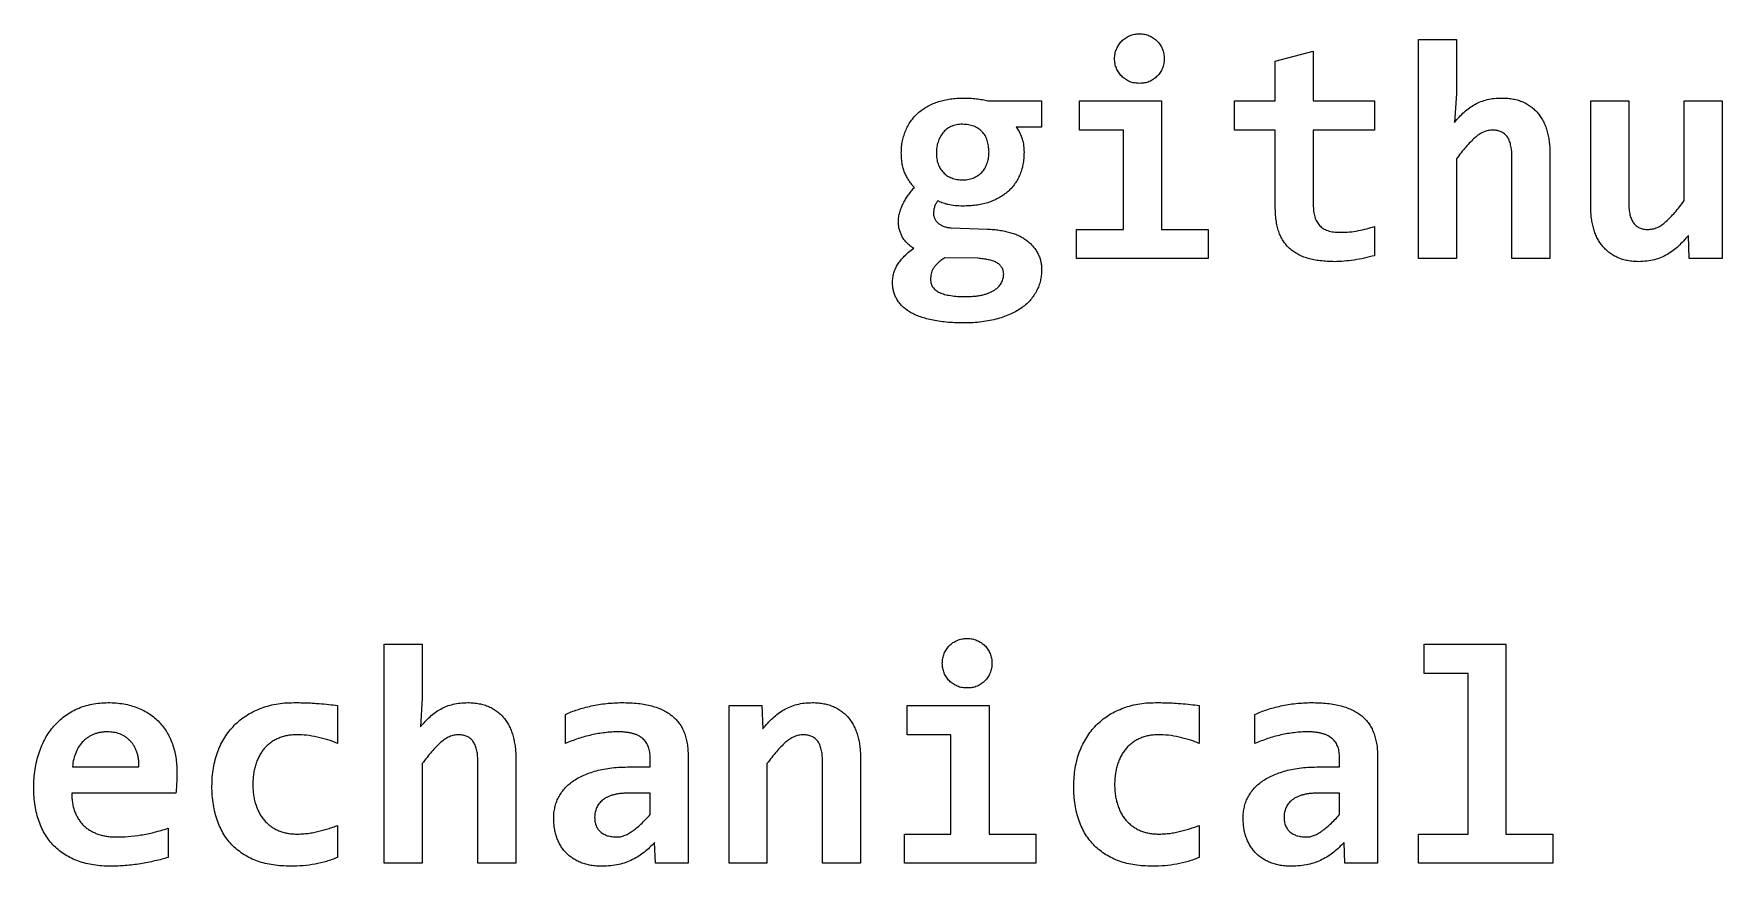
# Model space of a CAD drawing. Header units: inches. Extents: x -5.1 to 5.1, y -2.5 to 2.
# Drawn here: x -2.984 to -1.937, y -1.331 to -0.815 of the extents above; entities that cross this region are included whole.
import ezdxf

# ---------------------------------------------------------------- set-up
doc = ezdxf.new("R2010")
doc.units = ezdxf.units.IN
doc.header["$MEASUREMENT"] = 0

msp = doc.modelspace()

# ---------------------------------------------------------------- linework, layer by layer
at = {"color": 7, "linetype": 'Continuous', "lineweight": 25}
for p, q in [((-2.2138, -0.8316), (-2.1902, -0.8254)), ((-2.1902, -0.8254), (-2.1902, -0.8562)), ((-2.125, -0.954), (-2.125, -0.8182)), ((-2.125, -0.8182), (-2.1014, -0.8182)), ((-2.1014, -0.8182), (-2.1014, -0.8517)), ((-2.2138, -0.8562), (-2.2138, -0.8316)), ((-2.392, -0.8562), (-2.3587, -0.8562)), ((-2.3587, -0.8562), (-2.3587, -0.8725)), ((-2.3351, -0.8743), (-2.3351, -0.8562)), ((-2.3351, -0.8562), (-2.2844, -0.8562)), ((-2.2844, -0.8562), (-2.2844, -0.9359)), ((-2.2391, -0.8743), (-2.2391, -0.8562)), ((-2.2391, -0.8562), (-2.2138, -0.8562)), ((-2.1902, -0.8562), (-2.1522, -0.8562)), ((-2.1522, -0.8562), (-2.1522, -0.8743)), ((-2.1014, -0.8517), (-2.1026, -0.8695)), ((-2.0181, -0.8562), (-1.9946, -0.8562)), ((-2.0181, -0.9216), (-2.0181, -0.8562)), ((-1.9946, -0.8562), (-1.9946, -0.9198)), ((-1.9601, -0.918), (-1.9601, -0.8562)), ((-1.9601, -0.8562), (-1.9366, -0.8562)), ((-1.9366, -0.8562), (-1.9366, -0.954)), ((-2.3587, -0.8725), (-2.3744, -0.8725)), ((-2.308, -0.8743), (-2.3351, -0.8743)), ((-2.308, -0.9359), (-2.308, -0.8743)), ((-2.2138, -0.8743), (-2.2391, -0.8743)), ((-2.2138, -0.922), (-2.2138, -0.8743)), ((-2.1522, -0.8743), (-2.1902, -0.8743)), ((-2.1902, -0.8743), (-2.1902, -0.9207)), ((-2.0435, -0.8886), (-2.0435, -0.954)), ((-2.1014, -0.8922), (-2.1014, -0.954)), ((-2.067, -0.954), (-2.067, -0.8904)), ((-2.4148, -0.9349), (-2.3922, -0.9357)), ((-2.337, -0.954), (-2.337, -0.9359)), ((-2.337, -0.9359), (-2.308, -0.9359)), ((-2.2844, -0.9359), (-2.2554, -0.9359)), ((-2.2554, -0.9359), (-2.2554, -0.954)), ((-2.1522, -0.9341), (-2.1522, -0.9522)), ((-1.957, -0.954), (-1.9576, -0.9396)), ((-2.3982, -0.9538), (-2.4186, -0.9535)), ((-2.2554, -0.954), (-2.337, -0.954)), ((-2.1014, -0.954), (-2.125, -0.954)), ((-2.0435, -0.954), (-2.067, -0.954)), ((-1.9366, -0.954), (-1.957, -0.954)), ((-2.7663, -1.329), (-2.7663, -1.1932)), ((-2.7663, -1.1932), (-2.7428, -1.1932)), ((-2.7428, -1.1932), (-2.7428, -1.2267)), ((-2.1214, -1.2113), (-2.1214, -1.1932)), ((-2.1214, -1.1932), (-2.0707, -1.1932)), ((-2.0707, -1.1932), (-2.0707, -1.3109)), ((-2.0942, -1.2113), (-2.1214, -1.2113)), ((-2.0942, -1.3109), (-2.0942, -1.2113)), ((-2.7953, -1.2312), (-2.7953, -1.2548)), ((-2.7428, -1.2267), (-2.7439, -1.2445)), ((-2.5525, -1.329), (-2.5525, -1.2312)), ((-2.5525, -1.2312), (-2.5321, -1.2312)), ((-2.5321, -1.2312), (-2.5316, -1.2457)), ((-2.442, -1.2493), (-2.442, -1.2312)), ((-2.442, -1.2312), (-2.3913, -1.2312)), ((-2.3913, -1.2312), (-2.3913, -1.3109)), ((-2.2609, -1.2312), (-2.2609, -1.2548)), ((-2.654, -1.2548), (-2.654, -1.2367)), ((-2.2264, -1.2548), (-2.2264, -1.2367)), ((-2.4149, -1.2493), (-2.442, -1.2493)), ((-2.4149, -1.3109), (-2.4149, -1.2493)), ((-2.7083, -1.329), (-2.7083, -1.2654)), ((-2.6848, -1.2636), (-2.6848, -1.329)), ((-2.6014, -1.2693), (-2.6014, -1.2635)), ((-2.5779, -1.2624), (-2.5779, -1.329)), ((-2.4946, -1.329), (-2.4946, -1.2654)), ((-2.471, -1.2636), (-2.471, -1.329)), ((-2.1739, -1.2693), (-2.1739, -1.2635)), ((-2.1504, -1.2624), (-2.1504, -1.329)), ((-2.9597, -1.2693), (-2.9185, -1.2693)), ((-2.7428, -1.2672), (-2.7428, -1.329)), ((-2.614, -1.2693), (-2.6014, -1.2693)), ((-2.529, -1.2672), (-2.529, -1.329)), ((-2.1865, -1.2693), (-2.1739, -1.2693)), ((-2.8955, -1.2856), (-2.9601, -1.2856)), ((-2.6014, -1.2856), (-2.6151, -1.2856)), ((-2.6014, -1.2988), (-2.6014, -1.2856)), ((-2.1739, -1.2856), (-2.1876, -1.2856)), ((-2.1739, -1.2988), (-2.1739, -1.2856)), ((-2.9004, -1.3073), (-2.9004, -1.3254)), ((-2.7953, -1.3055), (-2.7953, -1.3254)), ((-2.2609, -1.3055), (-2.2609, -1.3254)), ((-2.5981, -1.329), (-2.5987, -1.3162)), ((-2.4438, -1.329), (-2.4438, -1.3109)), ((-2.4438, -1.3109), (-2.4149, -1.3109)), ((-2.3913, -1.3109), (-2.3623, -1.3109)), ((-2.3623, -1.3109), (-2.3623, -1.329)), ((-2.1706, -1.329), (-2.1711, -1.3162)), ((-2.125, -1.329), (-2.125, -1.3109)), ((-2.125, -1.3109), (-2.0942, -1.3109)), ((-2.0707, -1.3109), (-2.0417, -1.3109)), ((-2.0417, -1.3109), (-2.0417, -1.329)), ((-2.7428, -1.329), (-2.7663, -1.329)), ((-2.6848, -1.329), (-2.7083, -1.329)), ((-2.5779, -1.329), (-2.5981, -1.329)), ((-2.529, -1.329), (-2.5525, -1.329)), ((-2.471, -1.329), (-2.4946, -1.329)), ((-2.3623, -1.329), (-2.4438, -1.329)), ((-2.1504, -1.329), (-2.1706, -1.329)), ((-2.0417, -1.329), (-2.125, -1.329))]:
    msp.add_line(p, q, dxfattribs=at)
for points, knots in [([(-2.3134, -0.83), (-2.3134, -0.829), (-2.3133, -0.8269), (-2.3123, -0.824), (-2.3109, -0.8213), (-2.3091, -0.819), (-2.3068, -0.8171), (-2.3041, -0.8157), (-2.3011, -0.8147), (-2.299, -0.8146), (-2.298, -0.8146)], [0, 0, 0, 0, 0.128577, 0.252675, 0.375042, 0.495938, 0.618304, 0.741218, 0.868996, 1, 1, 1, 1]), ([(-2.298, -0.8146), (-2.2969, -0.8146), (-2.2948, -0.8147), (-2.2919, -0.8157), (-2.2892, -0.8171), (-2.287, -0.819), (-2.2851, -0.8213), (-2.2837, -0.824), (-2.2828, -0.8269), (-2.2827, -0.829), (-2.2826, -0.83)], [0, 0, 0, 0, 0.131581, 0.256572, 0.380027, 0.501141, 0.623305, 0.746211, 0.870857, 1, 1, 1, 1]), ([(-2.298, -0.8453), (-2.299, -0.8453), (-2.3011, -0.8452), (-2.3041, -0.8443), (-2.3067, -0.8428), (-2.3091, -0.841), (-2.311, -0.8386), (-2.3123, -0.836), (-2.3133, -0.8331), (-2.3134, -0.831), (-2.3134, -0.83)], [0, 0, 0, 0, 0.13144, 0.259307, 0.383187, 0.504485, 0.624874, 0.747648, 0.872159, 1, 1, 1, 1]), ([(-2.2826, -0.83), (-2.2827, -0.831), (-2.2828, -0.8331), (-2.2837, -0.836), (-2.2851, -0.8387), (-2.287, -0.8409), (-2.2892, -0.8428), (-2.2919, -0.8443), (-2.2948, -0.8452), (-2.2969, -0.8453), (-2.298, -0.8453)], [0, 0, 0, 0, 0.12841, 0.253475, 0.376795, 0.498463, 0.61848, 0.74291, 0.867976, 1, 1, 1, 1]), ([(-2.4457, -0.8886), (-2.4456, -0.8873), (-2.4456, -0.8847), (-2.445, -0.8809), (-2.4441, -0.8774), (-2.4428, -0.8741), (-2.4413, -0.871), (-2.4394, -0.8681), (-2.4372, -0.8655), (-2.4348, -0.8632), (-2.4321, -0.8612), (-2.4292, -0.8594), (-2.426, -0.8578), (-2.4226, -0.8566), (-2.419, -0.8556), (-2.4152, -0.8549), (-2.4113, -0.8545), (-2.4086, -0.8544), (-2.4073, -0.8544)], [0, 0, 0, 0, 0.068438, 0.134125, 0.19655, 0.257773, 0.317622, 0.375733, 0.433326, 0.490671, 0.548798, 0.607766, 0.668492, 0.730915, 0.795254, 0.861348, 0.929629, 1, 1, 1, 1]), ([(-2.4073, -0.8544), (-2.4059, -0.8544), (-2.4032, -0.8545), (-2.3992, -0.8548), (-2.3954, -0.8553), (-2.3931, -0.8559), (-2.392, -0.8562)], [0, 0, 0, 0, 0.269071, 0.527848, 0.773674, 1, 1, 1, 1]), ([(-2.1026, -0.8695), (-2.1016, -0.8683), (-2.0997, -0.8661), (-2.0967, -0.8631), (-2.0935, -0.8604), (-2.09, -0.8583), (-2.0863, -0.8565), (-2.0823, -0.8553), (-2.0779, -0.8545), (-2.0748, -0.8544), (-2.0732, -0.8544)], [0, 0, 0, 0, 0.131508, 0.255797, 0.376042, 0.493953, 0.612105, 0.73296, 0.861167, 1, 1, 1, 1]), ([(-2.0732, -0.8544), (-2.072, -0.8544), (-2.0697, -0.8545), (-2.0663, -0.855), (-2.0631, -0.8557), (-2.0602, -0.8568), (-2.0575, -0.8581), (-2.0551, -0.8598), (-2.0529, -0.8616), (-2.0509, -0.8637), (-2.0492, -0.8661), (-2.0476, -0.8687), (-2.0463, -0.8715), (-2.0453, -0.8746), (-2.0445, -0.8778), (-2.0439, -0.8812), (-2.0435, -0.8848), (-2.0435, -0.8873), (-2.0435, -0.8886)], [0, 0, 0, 0, 0.0705183, 0.1366934, 0.1995811, 0.2595027, 0.317358, 0.3741561, 0.4296287, 0.4861058, 0.5431381, 0.6009174, 0.6612849, 0.7236112, 0.7883674, 0.8559741, 0.9261996, 1, 1, 1, 1]), ([(-2.4077, -0.8707), (-2.4084, -0.8707), (-2.4096, -0.8707), (-2.4115, -0.871), (-2.4133, -0.8715), (-2.4154, -0.8723), (-2.4177, -0.8737), (-2.42, -0.8759), (-2.4218, -0.8786), (-2.423, -0.8817), (-2.4238, -0.885), (-2.4239, -0.8872), (-2.4239, -0.8884)], [0, 0, 0, 0, 0.073371, 0.143275, 0.209316, 0.272322, 0.393009, 0.509286, 0.624882, 0.747405, 0.871894, 1, 1, 1, 1]), ([(-2.3913, -0.8878), (-2.3914, -0.8866), (-2.3915, -0.8841), (-2.3923, -0.8807), (-2.3936, -0.8777), (-2.3956, -0.8752), (-2.398, -0.8731), (-2.4008, -0.8717), (-2.4041, -0.8709), (-2.4065, -0.8708), (-2.4077, -0.8707)], [0, 0, 0, 0, 0.142571, 0.271323, 0.391959, 0.507609, 0.622769, 0.739579, 0.86373, 1, 1, 1, 1]), ([(-2.3744, -0.8725), (-2.3736, -0.8737), (-2.372, -0.876), (-2.3706, -0.88), (-2.3697, -0.884), (-2.3696, -0.8867), (-2.3696, -0.888)], [0, 0, 0, 0, 0.260321, 0.510644, 0.754159, 1, 1, 1, 1]), ([(-2.0788, -0.8743), (-2.0798, -0.8744), (-2.0818, -0.8745), (-2.0847, -0.8755), (-2.0875, -0.877), (-2.0902, -0.8792), (-2.0929, -0.8818), (-2.0957, -0.8849), (-2.0986, -0.8884), (-2.1005, -0.8909), (-2.1014, -0.8922)], [0, 0, 0, 0, 0.098183, 0.1974173, 0.3043052, 0.4191938, 0.5458826, 0.6840533, 0.8356401, 1, 1, 1, 1]), ([(-2.067, -0.8904), (-2.0671, -0.8891), (-2.0671, -0.8868), (-2.0677, -0.8835), (-2.0686, -0.8807), (-2.0699, -0.8783), (-2.0716, -0.8765), (-2.0737, -0.8752), (-2.0761, -0.8745), (-2.0779, -0.8744), (-2.0788, -0.8743)], [0, 0, 0, 0, 0.166292, 0.311827, 0.440939, 0.554458, 0.66132, 0.767333, 0.877123, 1, 1, 1, 1]), ([(-2.4376, -0.9098), (-2.4382, -0.9092), (-2.4393, -0.908), (-2.4408, -0.9059), (-2.4422, -0.9037), (-2.4434, -0.9012), (-2.4444, -0.8985), (-2.4452, -0.8955), (-2.4456, -0.8921), (-2.4456, -0.8898), (-2.4457, -0.8886)], [0, 0, 0, 0, 0.107398, 0.216838, 0.329617, 0.446264, 0.569087, 0.701495, 0.844597, 1, 1, 1, 1]), ([(-2.4239, -0.8884), (-2.4239, -0.8896), (-2.4238, -0.892), (-2.423, -0.8953), (-2.4216, -0.8982), (-2.4197, -0.9007), (-2.4173, -0.9027), (-2.4144, -0.9041), (-2.4111, -0.905), (-2.4087, -0.9051), (-2.4075, -0.9051)], [0, 0, 0, 0, 0.138167, 0.264558, 0.383972, 0.501232, 0.617995, 0.735953, 0.861833, 1, 1, 1, 1]), ([(-2.3696, -0.888), (-2.3696, -0.8893), (-2.3697, -0.8919), (-2.3702, -0.8956), (-2.371, -0.8991), (-2.3723, -0.9024), (-2.3738, -0.9054), (-2.3756, -0.9082), (-2.3777, -0.9107), (-2.3801, -0.9129), (-2.3827, -0.9149), (-2.3856, -0.9167), (-2.3888, -0.9181), (-2.3921, -0.9194), (-2.3957, -0.9203), (-2.3995, -0.921), (-2.4035, -0.9213), (-2.4062, -0.9214), (-2.4076, -0.9214)], [0, 0, 0, 0, 0.069252, 0.134601, 0.197289, 0.257966, 0.316758, 0.37419, 0.430696, 0.487684, 0.545209, 0.603521, 0.664099, 0.726631, 0.791479, 0.85827, 0.927804, 1, 1, 1, 1]), ([(-2.4075, -0.9051), (-2.4069, -0.9051), (-2.4056, -0.9051), (-2.4037, -0.9048), (-2.402, -0.9044), (-2.3999, -0.9035), (-2.3975, -0.9022), (-2.3952, -0.9), (-2.3935, -0.8974), (-2.3922, -0.8944), (-2.3915, -0.8912), (-2.3914, -0.889), (-2.3913, -0.8878)], [0, 0, 0, 0, 0.074356, 0.145198, 0.211862, 0.275714, 0.39802, 0.514357, 0.631215, 0.750079, 0.874409, 1, 1, 1, 1]), ([(-2.4475, -0.9314), (-2.4474, -0.9303), (-2.4474, -0.9282), (-2.4467, -0.9252), (-2.4457, -0.9224), (-2.4445, -0.9197), (-2.443, -0.9171), (-2.4414, -0.9146), (-2.4395, -0.9122), (-2.4382, -0.9106), (-2.4376, -0.9098)], [0, 0, 0, 0, 0.132358, 0.257776, 0.381637, 0.503546, 0.626076, 0.74929, 0.874386, 1, 1, 1, 1]), ([(-2.4231, -0.9181), (-2.4235, -0.9186), (-2.4242, -0.9198), (-2.4251, -0.9217), (-2.4256, -0.9239), (-2.4257, -0.9254), (-2.4257, -0.9262)], [0, 0, 0, 0, 0.2302824, 0.4706567, 0.7239957, 1, 1, 1, 1]), ([(-2.4076, -0.9214), (-2.4092, -0.9214), (-2.4123, -0.9213), (-2.416, -0.9207), (-2.4187, -0.9199), (-2.4204, -0.9194), (-2.4219, -0.9188), (-2.4227, -0.9183), (-2.4231, -0.9181)], [0, 0, 0, 0, 0.297733, 0.575961, 0.703563, 0.816498, 0.914211, 1, 1, 1, 1]), ([(-2.1902, -0.9207), (-2.1902, -0.922), (-2.1901, -0.9245), (-2.1894, -0.928), (-2.1882, -0.931), (-2.1867, -0.9331), (-2.1853, -0.9345), (-2.1841, -0.9353), (-2.1827, -0.9361), (-2.1812, -0.9367), (-2.1795, -0.9372), (-2.1776, -0.9375), (-2.1756, -0.9377), (-2.1742, -0.9377), (-2.1735, -0.9377)], [0, 0, 0, 0, 0.143806, 0.271462, 0.385875, 0.492783, 0.5457, 0.599445, 0.655898, 0.71529, 0.779215, 0.847803, 0.921043, 1, 1, 1, 1]), ([(-1.9946, -0.9198), (-1.9945, -0.921), (-1.9945, -0.9234), (-1.9939, -0.9267), (-1.993, -0.9295), (-1.9917, -0.9319), (-1.99, -0.9337), (-1.9879, -0.935), (-1.9854, -0.9358), (-1.9836, -0.9359), (-1.9827, -0.9359)], [0, 0, 0, 0, 0.164088, 0.308778, 0.437141, 0.552165, 0.65931, 0.764707, 0.8766, 1, 1, 1, 1]), ([(-1.9827, -0.9359), (-1.9817, -0.9359), (-1.9798, -0.9357), (-1.9769, -0.9348), (-1.9741, -0.9333), (-1.9714, -0.931), (-1.9687, -0.9284), (-1.9659, -0.9253), (-1.963, -0.9218), (-1.9611, -0.9193), (-1.9601, -0.918)], [0, 0, 0, 0, 0.097407, 0.196192, 0.301975, 0.416896, 0.543801, 0.684248, 0.835359, 1, 1, 1, 1]), ([(-2.438, -0.9476), (-2.4388, -0.9471), (-2.4402, -0.9462), (-2.4421, -0.9445), (-2.4438, -0.9426), (-2.4451, -0.9406), (-2.4461, -0.9384), (-2.4469, -0.9361), (-2.4474, -0.9338), (-2.4474, -0.9322), (-2.4475, -0.9314)], [0, 0, 0, 0, 0.13404, 0.260795, 0.387549, 0.51159, 0.634832, 0.756638, 0.877165, 1, 1, 1, 1]), ([(-2.4257, -0.9262), (-2.4257, -0.9267), (-2.4256, -0.9278), (-2.425, -0.9294), (-2.4241, -0.9308), (-2.4228, -0.9321), (-2.4211, -0.9332), (-2.4193, -0.9341), (-2.4171, -0.9347), (-2.4156, -0.9348), (-2.4148, -0.9349)], [0, 0, 0, 0, 0.101935, 0.208918, 0.320601, 0.438911, 0.564861, 0.699715, 0.844679, 1, 1, 1, 1]), ([(-2.177, -0.9559), (-2.1785, -0.9558), (-2.1815, -0.9558), (-2.1858, -0.9554), (-2.1898, -0.9548), (-2.1934, -0.9539), (-2.1968, -0.9528), (-2.1998, -0.9514), (-2.2025, -0.9497), (-2.205, -0.9478), (-2.2071, -0.9455), (-2.2089, -0.943), (-2.2105, -0.9402), (-2.2117, -0.9372), (-2.2126, -0.9338), (-2.2133, -0.9301), (-2.2137, -0.9261), (-2.2137, -0.9234), (-2.2138, -0.922)], [0, 0, 0, 0, 0.079876, 0.154654, 0.224079, 0.288598, 0.349171, 0.406587, 0.461787, 0.515113, 0.568123, 0.621428, 0.675815, 0.732762, 0.792786, 0.857548, 0.925987, 1, 1, 1, 1]), ([(-1.9883, -0.9559), (-1.9895, -0.9558), (-1.9918, -0.9558), (-1.9952, -0.9553), (-1.9984, -0.9546), (-2.0013, -0.9535), (-2.004, -0.9521), (-2.0065, -0.9505), (-2.0087, -0.9486), (-2.0107, -0.9465), (-2.0125, -0.9441), (-2.014, -0.9415), (-2.0153, -0.9387), (-2.0163, -0.9356), (-2.0171, -0.9324), (-2.0177, -0.929), (-2.0181, -0.9254), (-2.0181, -0.9229), (-2.0181, -0.9216)], [0, 0, 0, 0, 0.069801, 0.136361, 0.198971, 0.259264, 0.317718, 0.37438, 0.430915, 0.487256, 0.543825, 0.602411, 0.662134, 0.724311, 0.788912, 0.856265, 0.926376, 1, 1, 1, 1]), ([(-2.3922, -0.9357), (-2.3909, -0.9358), (-2.3885, -0.9359), (-2.385, -0.9363), (-2.3816, -0.9369), (-2.3785, -0.9377), (-2.3755, -0.9386), (-2.3727, -0.9398), (-2.3702, -0.9411), (-2.3679, -0.9427), (-2.3658, -0.9444), (-2.364, -0.9463), (-2.3624, -0.9483), (-2.3611, -0.9506), (-2.36, -0.9529), (-2.3592, -0.9555), (-2.3588, -0.9582), (-2.3587, -0.9601), (-2.3587, -0.9611)], [0, 0, 0, 0, 0.07901, 0.154166, 0.226351, 0.295881, 0.362353, 0.425777, 0.486678, 0.545309, 0.602687, 0.658056, 0.713469, 0.768007, 0.823288, 0.879879, 0.938495, 1, 1, 1, 1]), ([(-2.1735, -0.9377), (-2.1716, -0.9377), (-2.1678, -0.9376), (-2.1623, -0.9367), (-2.1571, -0.9355), (-2.1538, -0.9346), (-2.1522, -0.9341)], [0, 0, 0, 0, 0.264198, 0.523022, 0.772113, 1, 1, 1, 1]), ([(-1.9576, -0.9396), (-1.9586, -0.9408), (-1.9606, -0.9431), (-1.9637, -0.9463), (-1.967, -0.9491), (-1.9706, -0.9515), (-1.9745, -0.9534), (-1.9787, -0.9548), (-1.9834, -0.9557), (-1.9866, -0.9558), (-1.9883, -0.9559)], [0, 0, 0, 0, 0.128874, 0.253083, 0.372162, 0.489822, 0.608362, 0.730861, 0.8602, 1, 1, 1, 1]), ([(-2.4511, -0.969), (-2.4511, -0.968), (-2.451, -0.9659), (-2.4504, -0.9629), (-2.4493, -0.9601), (-2.4479, -0.9574), (-2.446, -0.9549), (-2.4438, -0.9524), (-2.4411, -0.9499), (-2.4391, -0.9484), (-2.438, -0.9476)], [0, 0, 0, 0, 0.122352, 0.235954, 0.348781, 0.462891, 0.583745, 0.71002, 0.848437, 1, 1, 1, 1]), ([(-2.1522, -0.9522), (-2.1543, -0.9527), (-2.1585, -0.9538), (-2.1648, -0.9549), (-2.171, -0.9557), (-2.175, -0.9558), (-2.177, -0.9559)], [0, 0, 0, 0, 0.258847, 0.516286, 0.765649, 1, 1, 1, 1]), ([(-2.4186, -0.9535), (-2.4195, -0.954), (-2.421, -0.9551), (-2.4231, -0.9568), (-2.4246, -0.9585), (-2.4259, -0.9601), (-2.4268, -0.9618), (-2.4273, -0.9635), (-2.4275, -0.9652), (-2.4275, -0.9664), (-2.4275, -0.967)], [0, 0, 0, 0, 0.179361, 0.33449, 0.466957, 0.585287, 0.691274, 0.793502, 0.893818, 1, 1, 1, 1]), ([(-2.3587, -0.9611), (-2.3587, -0.9622), (-2.3588, -0.9644), (-2.3594, -0.9677), (-2.3603, -0.9709), (-2.3617, -0.9739), (-2.3634, -0.9769), (-2.3655, -0.9796), (-2.3679, -0.9821), (-2.3708, -0.9844), (-2.3741, -0.9865), (-2.3777, -0.9884), (-2.3817, -0.99), (-2.386, -0.9914), (-2.3908, -0.9925), (-2.3959, -0.9933), (-2.4013, -0.9938), (-2.4051, -0.9939), (-2.407, -0.9939)], [0, 0, 0, 0, 0.051264, 0.101459, 0.152095, 0.203176, 0.254871, 0.306829, 0.360805, 0.417225, 0.476167, 0.538238, 0.604194, 0.674413, 0.748464, 0.827465, 0.911058, 1, 1, 1, 1]), ([(-2.3822, -0.9634), (-2.3823, -0.9626), (-2.3824, -0.9612), (-2.3834, -0.9592), (-2.3848, -0.9575), (-2.3868, -0.9563), (-2.3892, -0.9553), (-2.3919, -0.9546), (-2.3949, -0.9541), (-2.3971, -0.9539), (-2.3982, -0.9538)], [0, 0, 0, 0, 0.110678, 0.212607, 0.315667, 0.427606, 0.550545, 0.685756, 0.836062, 1, 1, 1, 1]), ([(-2.407, -0.9939), (-2.4089, -0.9939), (-2.4125, -0.9938), (-2.4177, -0.9935), (-2.4225, -0.9929), (-2.4269, -0.9921), (-2.4309, -0.9911), (-2.4345, -0.9899), (-2.4378, -0.9886), (-2.4406, -0.987), (-2.4432, -0.9853), (-2.4453, -0.9834), (-2.4471, -0.9813), (-2.4486, -0.9791), (-2.4497, -0.9767), (-2.4505, -0.9743), (-2.451, -0.9717), (-2.4511, -0.9699), (-2.4511, -0.969)], [0, 0, 0, 0, 0.099307, 0.191268, 0.276664, 0.355646, 0.428618, 0.495694, 0.558182, 0.61585, 0.669543, 0.719972, 0.768278, 0.815009, 0.860995, 0.906347, 0.952768, 1, 1, 1, 1]), ([(-2.4275, -0.967), (-2.4275, -0.9679), (-2.4274, -0.9696), (-2.4262, -0.9718), (-2.4243, -0.9737), (-2.4218, -0.9752), (-2.4187, -0.9763), (-2.4149, -0.977), (-2.4106, -0.9775), (-2.4076, -0.9776), (-2.406, -0.9776)], [0, 0, 0, 0, 0.096572, 0.1879, 0.282674, 0.390477, 0.514969, 0.657449, 0.818011, 1, 1, 1, 1]), ([(-2.406, -0.9776), (-2.4049, -0.9776), (-2.4029, -0.9775), (-2.4, -0.9773), (-2.3974, -0.977), (-2.395, -0.9765), (-2.3928, -0.9758), (-2.3909, -0.9751), (-2.3891, -0.9742), (-2.3876, -0.9733), (-2.3862, -0.9723), (-2.3851, -0.9712), (-2.3842, -0.97), (-2.3832, -0.9684), (-2.3824, -0.9662), (-2.3823, -0.9643), (-2.3822, -0.9634)], [0, 0, 0, 0, 0.101831, 0.196573, 0.282688, 0.36147, 0.434288, 0.501909, 0.564249, 0.621812, 0.675552, 0.726784, 0.77448, 0.820889, 0.911386, 1, 1, 1, 1]), ([(-2.4203, -1.205), (-2.4202, -1.204), (-2.4201, -1.2019), (-2.4192, -1.199), (-2.4178, -1.1963), (-2.416, -1.194), (-2.4137, -1.1921), (-2.411, -1.1907), (-2.408, -1.1897), (-2.4059, -1.1896), (-2.4048, -1.1896)], [0, 0, 0, 0, 0.128577, 0.252675, 0.375042, 0.495938, 0.618304, 0.741218, 0.868996, 1, 1, 1, 1]), ([(-2.4048, -1.1896), (-2.4038, -1.1896), (-2.4017, -1.1897), (-2.3988, -1.1907), (-2.3961, -1.1921), (-2.3938, -1.194), (-2.3919, -1.1963), (-2.3906, -1.199), (-2.3896, -1.2019), (-2.3895, -1.204), (-2.3895, -1.205)], [0, 0, 0, 0, 0.131581, 0.256572, 0.380027, 0.501141, 0.623305, 0.746211, 0.870857, 1, 1, 1, 1]), ([(-2.4048, -1.2203), (-2.4059, -1.2203), (-2.408, -1.2202), (-2.411, -1.2193), (-2.4136, -1.2178), (-2.416, -1.216), (-2.4178, -1.2136), (-2.4192, -1.211), (-2.4201, -1.2081), (-2.4202, -1.206), (-2.4203, -1.205)], [0, 0, 0, 0, 0.13144, 0.259307, 0.383187, 0.504485, 0.624874, 0.747648, 0.872159, 1, 1, 1, 1]), ([(-2.3895, -1.205), (-2.3895, -1.206), (-2.3896, -1.2081), (-2.3906, -1.211), (-2.3919, -1.2137), (-2.3938, -1.2159), (-2.3961, -1.2178), (-2.3987, -1.2193), (-2.4017, -1.2202), (-2.4038, -1.2203), (-2.4048, -1.2203)], [0, 0, 0, 0, 0.12841, 0.253475, 0.376795, 0.498463, 0.61848, 0.74291, 0.867976, 1, 1, 1, 1]), ([(-2.9837, -1.2821), (-2.9837, -1.2801), (-2.9836, -1.2764), (-2.983, -1.2708), (-2.9819, -1.2656), (-2.9805, -1.2606), (-2.9787, -1.2559), (-2.9766, -1.2515), (-2.9741, -1.2475), (-2.9713, -1.2439), (-2.9681, -1.2406), (-2.9646, -1.2377), (-2.9608, -1.2352), (-2.9567, -1.2331), (-2.9523, -1.2314), (-2.9476, -1.2303), (-2.9427, -1.2295), (-2.9394, -1.2294), (-2.9377, -1.2294)], [0, 0, 0, 0, 0.073752, 0.144311, 0.212076, 0.277862, 0.341496, 0.403243, 0.462509, 0.521196, 0.578924, 0.636149, 0.69349, 0.75186, 0.811493, 0.872363, 0.934857, 1, 1, 1, 1]), ([(-2.9377, -1.2294), (-2.936, -1.2294), (-2.9327, -1.2295), (-2.9279, -1.2301), (-2.9235, -1.2311), (-2.9193, -1.2325), (-2.9155, -1.2343), (-2.9119, -1.2363), (-2.9087, -1.2387), (-2.9059, -1.2414), (-2.9033, -1.2444), (-2.9011, -1.2477), (-2.8992, -1.2512), (-2.8977, -1.255), (-2.8964, -1.2591), (-2.8956, -1.2633), (-2.895, -1.2677), (-2.895, -1.2708), (-2.8949, -1.2723)], [0, 0, 0, 0, 0.073662, 0.143673, 0.210279, 0.273961, 0.335767, 0.39506, 0.452951, 0.510288, 0.567474, 0.624934, 0.683386, 0.743283, 0.804635, 0.867567, 0.932552, 1, 1, 1, 1]), ([(-2.8732, -1.2812), (-2.8731, -1.2793), (-2.8731, -1.2755), (-2.8724, -1.27), (-2.8712, -1.2648), (-2.8697, -1.2598), (-2.8677, -1.2552), (-2.8653, -1.2509), (-2.8625, -1.247), (-2.8594, -1.2434), (-2.8559, -1.2402), (-2.852, -1.2374), (-2.8478, -1.235), (-2.8433, -1.233), (-2.8385, -1.2314), (-2.8334, -1.2302), (-2.8281, -1.2295), (-2.8244, -1.2294), (-2.8225, -1.2294)], [0, 0, 0, 0, 0.070791, 0.138228, 0.20352, 0.266901, 0.32855, 0.388162, 0.446852, 0.504848, 0.562764, 0.621093, 0.679673, 0.740052, 0.801896, 0.865571, 0.931288, 1, 1, 1, 1]), ([(-2.8225, -1.2294), (-2.821, -1.2294), (-2.8182, -1.2294), (-2.814, -1.2295), (-2.8103, -1.2297), (-2.8059, -1.23), (-2.8009, -1.2304), (-2.7971, -1.231), (-2.7953, -1.2312)], [0, 0, 0, 0, 0.164579, 0.315731, 0.452501, 0.575952, 0.799453, 1, 1, 1, 1]), ([(-2.7439, -1.2445), (-2.7429, -1.2433), (-2.741, -1.2411), (-2.738, -1.2381), (-2.7348, -1.2354), (-2.7313, -1.2333), (-2.7276, -1.2315), (-2.7236, -1.2303), (-2.7192, -1.2295), (-2.7161, -1.2294), (-2.7145, -1.2294)], [0, 0, 0, 0, 0.131508, 0.255797, 0.376042, 0.493953, 0.612105, 0.73296, 0.861167, 1, 1, 1, 1]), ([(-2.7145, -1.2294), (-2.7133, -1.2294), (-2.711, -1.2295), (-2.7076, -1.23), (-2.7044, -1.2307), (-2.7015, -1.2318), (-2.6988, -1.2331), (-2.6964, -1.2348), (-2.6942, -1.2366), (-2.6922, -1.2387), (-2.6905, -1.2411), (-2.6889, -1.2437), (-2.6876, -1.2465), (-2.6866, -1.2496), (-2.6858, -1.2528), (-2.6852, -1.2562), (-2.6848, -1.2598), (-2.6848, -1.2623), (-2.6848, -1.2636)], [0, 0, 0, 0, 0.070518, 0.136693, 0.199581, 0.259503, 0.317358, 0.374156, 0.429629, 0.486106, 0.543138, 0.600917, 0.661285, 0.723611, 0.788367, 0.855974, 0.9262, 1, 1, 1, 1]), ([(-2.654, -1.2367), (-2.6528, -1.2361), (-2.6503, -1.2351), (-2.6464, -1.2337), (-2.6423, -1.2325), (-2.6379, -1.2314), (-2.6333, -1.2305), (-2.6286, -1.2299), (-2.6238, -1.2295), (-2.6206, -1.2294), (-2.6189, -1.2294)], [0, 0, 0, 0, 0.10883, 0.222866, 0.343406, 0.469536, 0.600027, 0.731675, 0.864827, 1, 1, 1, 1]), ([(-2.6189, -1.2294), (-2.6172, -1.2294), (-2.6139, -1.2295), (-2.609, -1.2298), (-2.6046, -1.2305), (-2.6005, -1.2314), (-2.5968, -1.2325), (-2.5934, -1.234), (-2.5904, -1.2357), (-2.5877, -1.2376), (-2.5853, -1.2398), (-2.5833, -1.2423), (-2.5816, -1.245), (-2.5802, -1.248), (-2.5792, -1.2512), (-2.5784, -1.2547), (-2.578, -1.2585), (-2.5779, -1.2611), (-2.5779, -1.2624)], [0, 0, 0, 0, 0.08611, 0.165871, 0.240102, 0.308654, 0.37287, 0.432823, 0.490212, 0.544487, 0.597452, 0.649623, 0.702337, 0.756347, 0.812417, 0.871328, 0.933996, 1, 1, 1, 1]), ([(-2.5316, -1.2457), (-2.5306, -1.2445), (-2.5286, -1.2421), (-2.5255, -1.2389), (-2.5221, -1.2361), (-2.5185, -1.2337), (-2.5146, -1.2318), (-2.5104, -1.2304), (-2.5057, -1.2295), (-2.5025, -1.2295), (-2.5008, -1.2294)], [0, 0, 0, 0, 0.128056, 0.251902, 0.372331, 0.490953, 0.60985, 0.731001, 0.859048, 1, 1, 1, 1]), ([(-2.5008, -1.2294), (-2.4996, -1.2294), (-2.4972, -1.2295), (-2.4938, -1.23), (-2.4907, -1.2307), (-2.4878, -1.2318), (-2.4851, -1.2331), (-2.4826, -1.2348), (-2.4804, -1.2366), (-2.4784, -1.2387), (-2.4767, -1.2411), (-2.4751, -1.2437), (-2.4739, -1.2465), (-2.4728, -1.2496), (-2.472, -1.2528), (-2.4714, -1.2562), (-2.4711, -1.2598), (-2.471, -1.2623), (-2.471, -1.2636)], [0, 0, 0, 0, 0.070518, 0.136693, 0.199581, 0.259503, 0.317358, 0.374156, 0.429629, 0.486106, 0.543138, 0.600917, 0.661285, 0.723611, 0.788367, 0.855974, 0.9262, 1, 1, 1, 1]), ([(-2.3388, -1.2812), (-2.3387, -1.2793), (-2.3386, -1.2755), (-2.3379, -1.27), (-2.3368, -1.2648), (-2.3352, -1.2598), (-2.3332, -1.2552), (-2.3308, -1.2509), (-2.3281, -1.247), (-2.3249, -1.2434), (-2.3214, -1.2402), (-2.3176, -1.2374), (-2.3134, -1.235), (-2.3089, -1.233), (-2.3041, -1.2314), (-2.299, -1.2302), (-2.2937, -1.2295), (-2.29, -1.2294), (-2.2881, -1.2294)], [0, 0, 0, 0, 0.070791, 0.138228, 0.20352, 0.266901, 0.32855, 0.388162, 0.446852, 0.504848, 0.562764, 0.621093, 0.679673, 0.740052, 0.801896, 0.865571, 0.931288, 1, 1, 1, 1]), ([(-2.2881, -1.2294), (-2.2866, -1.2294), (-2.2838, -1.2294), (-2.2796, -1.2295), (-2.2759, -1.2297), (-2.2715, -1.23), (-2.2665, -1.2304), (-2.2627, -1.231), (-2.2609, -1.2312)], [0, 0, 0, 0, 0.1645792, 0.3157311, 0.4525012, 0.5759524, 0.7994529, 1, 1, 1, 1]), ([(-2.2264, -1.2367), (-2.2252, -1.2361), (-2.2228, -1.2351), (-2.2189, -1.2337), (-2.2147, -1.2325), (-2.2103, -1.2314), (-2.2058, -1.2305), (-2.201, -1.2299), (-2.1963, -1.2295), (-2.193, -1.2294), (-2.1914, -1.2294)], [0, 0, 0, 0, 0.10883, 0.222866, 0.343406, 0.469536, 0.600027, 0.731675, 0.864827, 1, 1, 1, 1]), ([(-2.1914, -1.2294), (-2.1897, -1.2294), (-2.1863, -1.2295), (-2.1815, -1.2298), (-2.177, -1.2305), (-2.173, -1.2314), (-2.1692, -1.2325), (-2.1659, -1.234), (-2.1628, -1.2357), (-2.1601, -1.2376), (-2.1578, -1.2398), (-2.1557, -1.2423), (-2.1541, -1.245), (-2.1527, -1.248), (-2.1517, -1.2512), (-2.1509, -1.2547), (-2.1504, -1.2585), (-2.1504, -1.2611), (-2.1504, -1.2624)], [0, 0, 0, 0, 0.08611, 0.165871, 0.240102, 0.308654, 0.37287, 0.432823, 0.490212, 0.544487, 0.597452, 0.649623, 0.702337, 0.756347, 0.812417, 0.871328, 0.933996, 1, 1, 1, 1]), ([(-2.9381, -1.2475), (-2.9389, -1.2475), (-2.9403, -1.2476), (-2.9424, -1.2479), (-2.9444, -1.2483), (-2.9463, -1.2489), (-2.9481, -1.2497), (-2.9498, -1.2507), (-2.9514, -1.2519), (-2.9534, -1.2536), (-2.9557, -1.2563), (-2.9576, -1.2601), (-2.9591, -1.2645), (-2.9595, -1.2676), (-2.9597, -1.2693)], [0, 0, 0, 0, 0.064899, 0.126984, 0.186505, 0.245137, 0.303557, 0.360895, 0.4186, 0.477496, 0.597363, 0.720855, 0.854156, 1, 1, 1, 1]), ([(-2.9185, -1.2693), (-2.9185, -1.2684), (-2.9185, -1.2666), (-2.9187, -1.2641), (-2.9192, -1.2618), (-2.9199, -1.2596), (-2.9207, -1.2576), (-2.9217, -1.2558), (-2.9229, -1.2542), (-2.9242, -1.2528), (-2.9256, -1.2515), (-2.9271, -1.2504), (-2.9287, -1.2495), (-2.931, -1.2485), (-2.9342, -1.2477), (-2.9368, -1.2476), (-2.9381, -1.2475)], [0, 0, 0, 0, 0.08106, 0.156523, 0.227963, 0.295953, 0.360921, 0.422402, 0.481806, 0.539191, 0.595372, 0.652196, 0.70796, 0.764528, 0.880201, 1, 1, 1, 1]), ([(-2.8208, -1.2493), (-2.8218, -1.2494), (-2.8238, -1.2494), (-2.8268, -1.2499), (-2.8296, -1.2505), (-2.8322, -1.2516), (-2.8346, -1.2527), (-2.8369, -1.2543), (-2.8389, -1.2559), (-2.8408, -1.2579), (-2.8424, -1.26), (-2.8438, -1.2623), (-2.8451, -1.2649), (-2.8461, -1.2677), (-2.8469, -1.2706), (-2.8474, -1.2737), (-2.8478, -1.2769), (-2.8478, -1.2791), (-2.8478, -1.2802)], [0, 0, 0, 0, 0.067267, 0.130852, 0.193228, 0.253359, 0.312096, 0.369364, 0.426228, 0.483694, 0.541241, 0.600231, 0.661164, 0.724942, 0.790147, 0.857845, 0.927264, 1, 1, 1, 1]), ([(-2.7953, -1.2548), (-2.7973, -1.2539), (-2.8014, -1.2523), (-2.8079, -1.2507), (-2.8143, -1.2495), (-2.8187, -1.2494), (-2.8208, -1.2493)], [0, 0, 0, 0, 0.247425, 0.505099, 0.761046, 1, 1, 1, 1]), ([(-2.7201, -1.2493), (-2.7211, -1.2494), (-2.7231, -1.2495), (-2.726, -1.2505), (-2.7288, -1.252), (-2.7315, -1.2542), (-2.7342, -1.2568), (-2.7371, -1.2599), (-2.7399, -1.2634), (-2.7418, -1.2659), (-2.7428, -1.2672)], [0, 0, 0, 0, 0.098183, 0.197417, 0.304305, 0.419194, 0.545883, 0.684053, 0.83564, 1, 1, 1, 1]), ([(-2.7083, -1.2654), (-2.7084, -1.2641), (-2.7084, -1.2618), (-2.709, -1.2585), (-2.7099, -1.2557), (-2.7112, -1.2533), (-2.7129, -1.2515), (-2.715, -1.2502), (-2.7174, -1.2495), (-2.7192, -1.2494), (-2.7201, -1.2493)], [0, 0, 0, 0, 0.166292, 0.311827, 0.440939, 0.554458, 0.66132, 0.767333, 0.877123, 1, 1, 1, 1]), ([(-2.621, -1.2475), (-2.6224, -1.2475), (-2.6253, -1.2476), (-2.6295, -1.248), (-2.6337, -1.2486), (-2.6393, -1.2497), (-2.6461, -1.2515), (-2.6514, -1.2537), (-2.654, -1.2548)], [0, 0, 0, 0, 0.124932, 0.250287, 0.374744, 0.500472, 0.750137, 1, 1, 1, 1]), ([(-2.6014, -1.2635), (-2.6015, -1.2624), (-2.6016, -1.2601), (-2.6024, -1.2569), (-2.6037, -1.2541), (-2.6054, -1.2521), (-2.6071, -1.2509), (-2.6085, -1.25), (-2.6102, -1.2492), (-2.6119, -1.2486), (-2.6139, -1.2481), (-2.6161, -1.2478), (-2.6185, -1.2475), (-2.6201, -1.2475), (-2.621, -1.2475)], [0, 0, 0, 0, 0.1206434, 0.2326279, 0.3384979, 0.4438651, 0.4982601, 0.5558094, 0.6170951, 0.6814501, 0.7512066, 0.8274392, 0.909982, 1, 1, 1, 1]), ([(-2.5064, -1.2493), (-2.5073, -1.2494), (-2.5093, -1.2495), (-2.5122, -1.2505), (-2.515, -1.252), (-2.5178, -1.2542), (-2.5204, -1.2568), (-2.5233, -1.2599), (-2.5261, -1.2634), (-2.528, -1.2659), (-2.529, -1.2672)], [0, 0, 0, 0, 0.098183, 0.197417, 0.304305, 0.419194, 0.545883, 0.684053, 0.83564, 1, 1, 1, 1]), ([(-2.4946, -1.2654), (-2.4946, -1.2641), (-2.4947, -1.2618), (-2.4952, -1.2585), (-2.4961, -1.2557), (-2.4974, -1.2533), (-2.4991, -1.2515), (-2.5012, -1.2502), (-2.5037, -1.2495), (-2.5054, -1.2494), (-2.5064, -1.2493)], [0, 0, 0, 0, 0.166292, 0.311827, 0.440939, 0.554458, 0.66132, 0.767333, 0.877123, 1, 1, 1, 1]), ([(-2.2863, -1.2493), (-2.2874, -1.2494), (-2.2894, -1.2494), (-2.2924, -1.2499), (-2.2952, -1.2505), (-2.2978, -1.2516), (-2.3002, -1.2527), (-2.3024, -1.2543), (-2.3045, -1.2559), (-2.3063, -1.2579), (-2.308, -1.26), (-2.3094, -1.2623), (-2.3106, -1.2649), (-2.3116, -1.2677), (-2.3124, -1.2706), (-2.313, -1.2737), (-2.3133, -1.2769), (-2.3134, -1.2791), (-2.3134, -1.2802)], [0, 0, 0, 0, 0.067267, 0.130852, 0.193228, 0.253359, 0.312096, 0.369364, 0.426228, 0.483694, 0.541241, 0.600231, 0.661164, 0.724942, 0.790147, 0.857845, 0.927264, 1, 1, 1, 1]), ([(-2.2609, -1.2548), (-2.2629, -1.2539), (-2.267, -1.2523), (-2.2734, -1.2507), (-2.2799, -1.2495), (-2.2843, -1.2494), (-2.2863, -1.2493)], [0, 0, 0, 0, 0.247425, 0.505099, 0.761046, 1, 1, 1, 1]), ([(-2.1935, -1.2475), (-2.1949, -1.2475), (-2.1977, -1.2476), (-2.202, -1.248), (-2.2062, -1.2486), (-2.2117, -1.2497), (-2.2186, -1.2515), (-2.2238, -1.2537), (-2.2264, -1.2548)], [0, 0, 0, 0, 0.124932, 0.250287, 0.374744, 0.500472, 0.750137, 1, 1, 1, 1]), ([(-2.1739, -1.2635), (-2.174, -1.2624), (-2.174, -1.2601), (-2.1748, -1.2569), (-2.1762, -1.2541), (-2.1779, -1.2521), (-2.1796, -1.2509), (-2.181, -1.25), (-2.1826, -1.2492), (-2.1844, -1.2486), (-2.1864, -1.2481), (-2.1885, -1.2478), (-2.1909, -1.2475), (-2.1926, -1.2475), (-2.1935, -1.2475)], [0, 0, 0, 0, 0.120643, 0.232628, 0.338498, 0.443865, 0.49826, 0.555809, 0.617095, 0.68145, 0.751207, 0.827439, 0.909982, 1, 1, 1, 1]), ([(-2.8949, -1.2723), (-2.8949, -1.2732), (-2.8949, -1.2753), (-2.8951, -1.2785), (-2.8952, -1.2821), (-2.8954, -1.2844), (-2.8955, -1.2856)], [0, 0, 0, 0, 0.204431, 0.464354, 0.741467, 1, 1, 1, 1]), ([(-2.6612, -1.3009), (-2.6612, -1.2998), (-2.6612, -1.2976), (-2.6605, -1.2943), (-2.6597, -1.2912), (-2.6584, -1.2882), (-2.6567, -1.2854), (-2.6547, -1.2828), (-2.6523, -1.2804), (-2.6495, -1.2781), (-2.6464, -1.2762), (-2.6429, -1.2744), (-2.639, -1.2729), (-2.6347, -1.2716), (-2.6301, -1.2705), (-2.6251, -1.2698), (-2.6197, -1.2693), (-2.6159, -1.2693), (-2.614, -1.2693)], [0, 0, 0, 0, 0.0528959, 0.104278, 0.1545864, 0.2053005, 0.2562376, 0.3081805, 0.3609178, 0.416522, 0.4747797, 0.5365256, 0.6014866, 0.6711385, 0.7453415, 0.824762, 0.9094091, 1, 1, 1, 1]), ([(-2.2337, -1.3009), (-2.2337, -1.2998), (-2.2336, -1.2976), (-2.233, -1.2943), (-2.2322, -1.2912), (-2.2309, -1.2882), (-2.2292, -1.2854), (-2.2272, -1.2828), (-2.2248, -1.2804), (-2.222, -1.2781), (-2.2188, -1.2762), (-2.2153, -1.2744), (-2.2114, -1.2729), (-2.2072, -1.2716), (-2.2025, -1.2705), (-2.1975, -1.2698), (-2.1921, -1.2693), (-2.1884, -1.2693), (-2.1865, -1.2693)], [0, 0, 0, 0, 0.0528959, 0.104278, 0.1545864, 0.2053005, 0.2562376, 0.3081805, 0.3609178, 0.416522, 0.4747797, 0.5365256, 0.6014866, 0.6711385, 0.7453415, 0.824762, 0.9094091, 1, 1, 1, 1]), ([(-2.936, -1.3309), (-2.9378, -1.3308), (-2.9414, -1.3308), (-2.9465, -1.3301), (-2.9514, -1.3292), (-2.956, -1.3278), (-2.9602, -1.326), (-2.9642, -1.3239), (-2.9678, -1.3213), (-2.9711, -1.3184), (-2.974, -1.3151), (-2.9765, -1.3115), (-2.9787, -1.3075), (-2.9805, -1.3031), (-2.982, -1.2983), (-2.983, -1.2932), (-2.9836, -1.2878), (-2.9837, -1.284), (-2.9837, -1.2821)], [0, 0, 0, 0, 0.070101, 0.136585, 0.200557, 0.261961, 0.321323, 0.378806, 0.43539, 0.491476, 0.547563, 0.604954, 0.663572, 0.724421, 0.788026, 0.854645, 0.925158, 1, 1, 1, 1]), ([(-2.9601, -1.2856), (-2.9601, -1.2866), (-2.9601, -1.2887), (-2.9597, -1.2918), (-2.9591, -1.2946), (-2.9582, -1.2973), (-2.9571, -1.2997), (-2.9558, -1.3019), (-2.9543, -1.304), (-2.9526, -1.3058), (-2.9507, -1.3074), (-2.9486, -1.3088), (-2.9463, -1.31), (-2.9439, -1.311), (-2.9413, -1.3118), (-2.9385, -1.3123), (-2.9356, -1.3127), (-2.9336, -1.3127), (-2.9326, -1.3127)], [0, 0, 0, 0, 0.073706, 0.143432, 0.209456, 0.272798, 0.333225, 0.392293, 0.449542, 0.506226, 0.563065, 0.620411, 0.679097, 0.739091, 0.801228, 0.865095, 0.930814, 1, 1, 1, 1]), ([(-2.8244, -1.3309), (-2.8263, -1.3308), (-2.8299, -1.3307), (-2.8352, -1.3301), (-2.8402, -1.3292), (-2.8449, -1.3278), (-2.8492, -1.326), (-2.8533, -1.3238), (-2.8569, -1.3212), (-2.8603, -1.3183), (-2.8632, -1.3149), (-2.8659, -1.3112), (-2.8681, -1.3071), (-2.8699, -1.3026), (-2.8714, -1.2978), (-2.8724, -1.2926), (-2.8731, -1.287), (-2.8732, -1.2832), (-2.8732, -1.2812)], [0, 0, 0, 0, 0.07011, 0.137022, 0.200819, 0.262348, 0.321497, 0.379241, 0.435674, 0.491901, 0.548128, 0.605059, 0.663602, 0.724483, 0.788033, 0.855055, 0.925246, 1, 1, 1, 1]), ([(-2.8478, -1.2802), (-2.8478, -1.2814), (-2.8478, -1.2837), (-2.8474, -1.287), (-2.8468, -1.2901), (-2.8459, -1.293), (-2.8449, -1.2958), (-2.8436, -1.2983), (-2.8421, -1.3007), (-2.8404, -1.3028), (-2.8385, -1.3047), (-2.8365, -1.3063), (-2.8342, -1.3077), (-2.8318, -1.3089), (-2.8292, -1.3098), (-2.8265, -1.3104), (-2.8236, -1.3108), (-2.8216, -1.3109), (-2.8206, -1.3109)], [0, 0, 0, 0, 0.0752691, 0.1472692, 0.2158798, 0.282082, 0.3457993, 0.406796, 0.4665129, 0.5243976, 0.5814851, 0.6385104, 0.6953681, 0.7533561, 0.8123545, 0.8727317, 0.9350961, 1, 1, 1, 1]), ([(-2.6151, -1.2856), (-2.616, -1.2856), (-2.6177, -1.2856), (-2.6203, -1.2858), (-2.6226, -1.2862), (-2.6247, -1.2867), (-2.6266, -1.2873), (-2.6283, -1.2881), (-2.6298, -1.2889), (-2.6315, -1.2902), (-2.6333, -1.2921), (-2.6348, -1.2946), (-2.6357, -1.2974), (-2.6358, -1.2994), (-2.6359, -1.3004)], [0, 0, 0, 0, 0.094556, 0.182446, 0.263371, 0.338347, 0.406838, 0.471612, 0.531568, 0.588677, 0.695206, 0.797184, 0.897142, 1, 1, 1, 1]), ([(-2.29, -1.3309), (-2.2919, -1.3308), (-2.2955, -1.3307), (-2.3008, -1.3301), (-2.3058, -1.3292), (-2.3104, -1.3278), (-2.3148, -1.326), (-2.3188, -1.3238), (-2.3225, -1.3212), (-2.3259, -1.3183), (-2.3288, -1.3149), (-2.3315, -1.3112), (-2.3337, -1.3071), (-2.3355, -1.3026), (-2.337, -1.2978), (-2.338, -1.2926), (-2.3387, -1.287), (-2.3387, -1.2832), (-2.3388, -1.2812)], [0, 0, 0, 0, 0.07011, 0.137022, 0.200819, 0.262348, 0.321497, 0.379241, 0.435674, 0.491901, 0.548128, 0.605059, 0.663602, 0.724483, 0.788033, 0.855055, 0.925246, 1, 1, 1, 1]), ([(-2.3134, -1.2802), (-2.3134, -1.2814), (-2.3133, -1.2837), (-2.313, -1.287), (-2.3124, -1.2901), (-2.3115, -1.293), (-2.3104, -1.2958), (-2.3092, -1.2983), (-2.3077, -1.3007), (-2.306, -1.3028), (-2.3041, -1.3047), (-2.302, -1.3063), (-2.2998, -1.3077), (-2.2974, -1.3089), (-2.2948, -1.3098), (-2.292, -1.3104), (-2.2892, -1.3108), (-2.2872, -1.3109), (-2.2862, -1.3109)], [0, 0, 0, 0, 0.075269, 0.147269, 0.21588, 0.282082, 0.345799, 0.406796, 0.466513, 0.524398, 0.581485, 0.63851, 0.695368, 0.753356, 0.812355, 0.872732, 0.935096, 1, 1, 1, 1]), ([(-2.1876, -1.2856), (-2.1885, -1.2856), (-2.1902, -1.2856), (-2.1927, -1.2858), (-2.195, -1.2862), (-2.1971, -1.2867), (-2.199, -1.2873), (-2.2007, -1.2881), (-2.2022, -1.2889), (-2.204, -1.2902), (-2.2058, -1.2921), (-2.2073, -1.2946), (-2.2082, -1.2974), (-2.2083, -1.2994), (-2.2083, -1.3004)], [0, 0, 0, 0, 0.094556, 0.182446, 0.263371, 0.338347, 0.406838, 0.471612, 0.531568, 0.588677, 0.695206, 0.797184, 0.897142, 1, 1, 1, 1]), ([(-2.9326, -1.3127), (-2.9302, -1.3127), (-2.925, -1.3125), (-2.9185, -1.3117), (-2.9131, -1.3108), (-2.9089, -1.3098), (-2.9047, -1.3086), (-2.9018, -1.3078), (-2.9004, -1.3073)], [0, 0, 0, 0, 0.225924, 0.468073, 0.595837, 0.726477, 0.861281, 1, 1, 1, 1]), ([(-2.8206, -1.3109), (-2.8196, -1.3109), (-2.8175, -1.3108), (-2.8143, -1.3106), (-2.811, -1.3101), (-2.8078, -1.3094), (-2.8045, -1.3086), (-2.8013, -1.3077), (-2.7982, -1.3066), (-2.7962, -1.3059), (-2.7953, -1.3055)], [0, 0, 0, 0, 0.117412, 0.240656, 0.369101, 0.497793, 0.626641, 0.755278, 0.881363, 1, 1, 1, 1]), ([(-2.6312, -1.3309), (-2.6324, -1.3308), (-2.6347, -1.3308), (-2.6381, -1.3304), (-2.6413, -1.3297), (-2.6442, -1.3287), (-2.6469, -1.3275), (-2.6493, -1.3261), (-2.6516, -1.3244), (-2.6536, -1.3226), (-2.6554, -1.3205), (-2.657, -1.3183), (-2.6582, -1.3158), (-2.6594, -1.3131), (-2.6602, -1.3103), (-2.6608, -1.3073), (-2.6612, -1.3041), (-2.6612, -1.302), (-2.6612, -1.3009)], [0, 0, 0, 0, 0.074301, 0.144903, 0.211243, 0.275155, 0.336599, 0.395214, 0.452962, 0.509681, 0.566498, 0.623217, 0.681205, 0.74117, 0.803252, 0.866346, 0.932198, 1, 1, 1, 1]), ([(-2.6359, -1.3004), (-2.6358, -1.3013), (-2.6358, -1.3031), (-2.6351, -1.3057), (-2.6339, -1.3079), (-2.6323, -1.3097), (-2.6302, -1.311), (-2.6278, -1.312), (-2.6251, -1.3126), (-2.6232, -1.3127), (-2.6222, -1.3127)], [0, 0, 0, 0, 0.135837, 0.259345, 0.375082, 0.488208, 0.605018, 0.725741, 0.856158, 1, 1, 1, 1]), ([(-2.6222, -1.3127), (-2.6214, -1.3127), (-2.6198, -1.3126), (-2.6174, -1.3119), (-2.6149, -1.3108), (-2.6124, -1.3091), (-2.6098, -1.3071), (-2.6071, -1.3047), (-2.6043, -1.3019), (-2.6024, -1.2999), (-2.6014, -1.2988)], [0, 0, 0, 0, 0.091915, 0.1892738, 0.2943688, 0.4093467, 0.5365753, 0.6771867, 0.8315246, 1, 1, 1, 1]), ([(-2.2862, -1.3109), (-2.2852, -1.3109), (-2.2831, -1.3108), (-2.2799, -1.3106), (-2.2766, -1.3101), (-2.2733, -1.3094), (-2.2701, -1.3086), (-2.2669, -1.3077), (-2.2638, -1.3066), (-2.2618, -1.3059), (-2.2609, -1.3055)], [0, 0, 0, 0, 0.117412, 0.240656, 0.369101, 0.497793, 0.626641, 0.755278, 0.881363, 1, 1, 1, 1]), ([(-2.2037, -1.3309), (-2.2049, -1.3308), (-2.2072, -1.3308), (-2.2106, -1.3304), (-2.2137, -1.3297), (-2.2166, -1.3287), (-2.2193, -1.3275), (-2.2218, -1.3261), (-2.224, -1.3244), (-2.2261, -1.3226), (-2.2278, -1.3205), (-2.2294, -1.3183), (-2.2307, -1.3158), (-2.2318, -1.3131), (-2.2327, -1.3103), (-2.2333, -1.3073), (-2.2336, -1.3041), (-2.2337, -1.302), (-2.2337, -1.3009)], [0, 0, 0, 0, 0.0743013, 0.1449031, 0.211243, 0.2751547, 0.3365986, 0.3952143, 0.4529617, 0.5096809, 0.566498, 0.6232172, 0.6812046, 0.7411701, 0.803252, 0.8663463, 0.9321977, 1, 1, 1, 1]), ([(-2.2083, -1.3004), (-2.2083, -1.3013), (-2.2082, -1.3031), (-2.2075, -1.3057), (-2.2064, -1.3079), (-2.2047, -1.3097), (-2.2027, -1.311), (-2.2003, -1.312), (-2.1976, -1.3126), (-2.1957, -1.3127), (-2.1947, -1.3127)], [0, 0, 0, 0, 0.135837, 0.259345, 0.375082, 0.488208, 0.605018, 0.725741, 0.856158, 1, 1, 1, 1]), ([(-2.1947, -1.3127), (-2.1939, -1.3127), (-2.1923, -1.3126), (-2.1899, -1.3119), (-2.1874, -1.3108), (-2.1849, -1.3091), (-2.1823, -1.3071), (-2.1796, -1.3047), (-2.1767, -1.3019), (-2.1749, -1.2999), (-2.1739, -1.2988)], [0, 0, 0, 0, 0.091915, 0.189274, 0.294369, 0.409347, 0.536575, 0.677187, 0.831525, 1, 1, 1, 1]), ([(-2.5987, -1.3162), (-2.5997, -1.3172), (-2.6017, -1.3193), (-2.605, -1.3221), (-2.6085, -1.3247), (-2.6123, -1.3268), (-2.6165, -1.3286), (-2.621, -1.3299), (-2.626, -1.3307), (-2.6294, -1.3308), (-2.6312, -1.3309)], [0, 0, 0, 0, 0.117844, 0.2348844, 0.351483, 0.4704627, 0.5919831, 0.7200541, 0.854646, 1, 1, 1, 1]), ([(-2.1711, -1.3162), (-2.1722, -1.3172), (-2.1742, -1.3193), (-2.1774, -1.3221), (-2.1809, -1.3247), (-2.1848, -1.3268), (-2.189, -1.3286), (-2.1935, -1.3299), (-2.1985, -1.3307), (-2.2019, -1.3308), (-2.2037, -1.3309)], [0, 0, 0, 0, 0.117844, 0.234884, 0.351483, 0.470463, 0.591983, 0.720054, 0.854646, 1, 1, 1, 1]), ([(-2.9004, -1.3254), (-2.9017, -1.3258), (-2.9044, -1.3266), (-2.9086, -1.3276), (-2.913, -1.3285), (-2.9176, -1.3294), (-2.9222, -1.33), (-2.9269, -1.3305), (-2.9315, -1.3308), (-2.9345, -1.3308), (-2.936, -1.3309)], [0, 0, 0, 0, 0.112347, 0.233911, 0.359963, 0.487879, 0.61748, 0.747959, 0.875652, 1, 1, 1, 1]), ([(-2.7953, -1.3254), (-2.7976, -1.3263), (-2.8021, -1.328), (-2.8093, -1.3296), (-2.8168, -1.3307), (-2.8219, -1.3308), (-2.8244, -1.3309)], [0, 0, 0, 0, 0.244231, 0.489987, 0.740755, 1, 1, 1, 1]), ([(-2.2609, -1.3254), (-2.2631, -1.3263), (-2.2677, -1.328), (-2.2749, -1.3296), (-2.2824, -1.3307), (-2.2874, -1.3308), (-2.29, -1.3309)], [0, 0, 0, 0, 0.244231, 0.489987, 0.740755, 1, 1, 1, 1])]:
    msp.add_open_spline(points, degree=3, knots=knots, dxfattribs=at)

doc.saveas('drawing.dxf')
